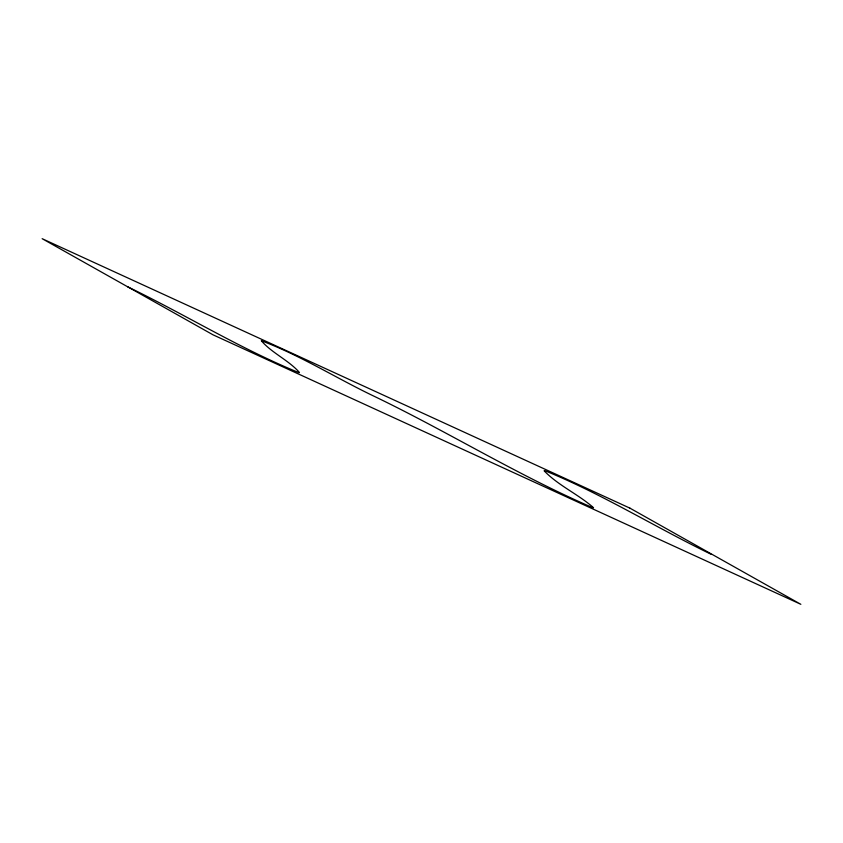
<?xml version="1.0" encoding="UTF-8"?>
<svg xmlns="http://www.w3.org/2000/svg" width="843" height="843" viewBox="0 0 843 843"><rect width="100%" height="100%" fill="white"/><g stroke="black" fill="none" stroke-linecap="round" stroke-linejoin="round"><path stroke-width="1.26" d="M127.609 286.768C185.091 314.492 240.002 348.644 299.107 372.722L299.434 372.448C288.569 360.151 271.657 352.911 261.309 340.73C299.665 355.114 334.987 377.358 371.879 395.188C446.432 430.805 517.202 475.104 593.124 507.855L593.535 507.697C578.203 494.198 558.382 485.61 544.135 470.815L544.462 470.531C601.965 493.84 655.274 527.223 711.113 554.273M629.932 508.15L42.15 238.685L213.068 334.85L800.85 604.315L629.932 508.15"/></g></svg>
